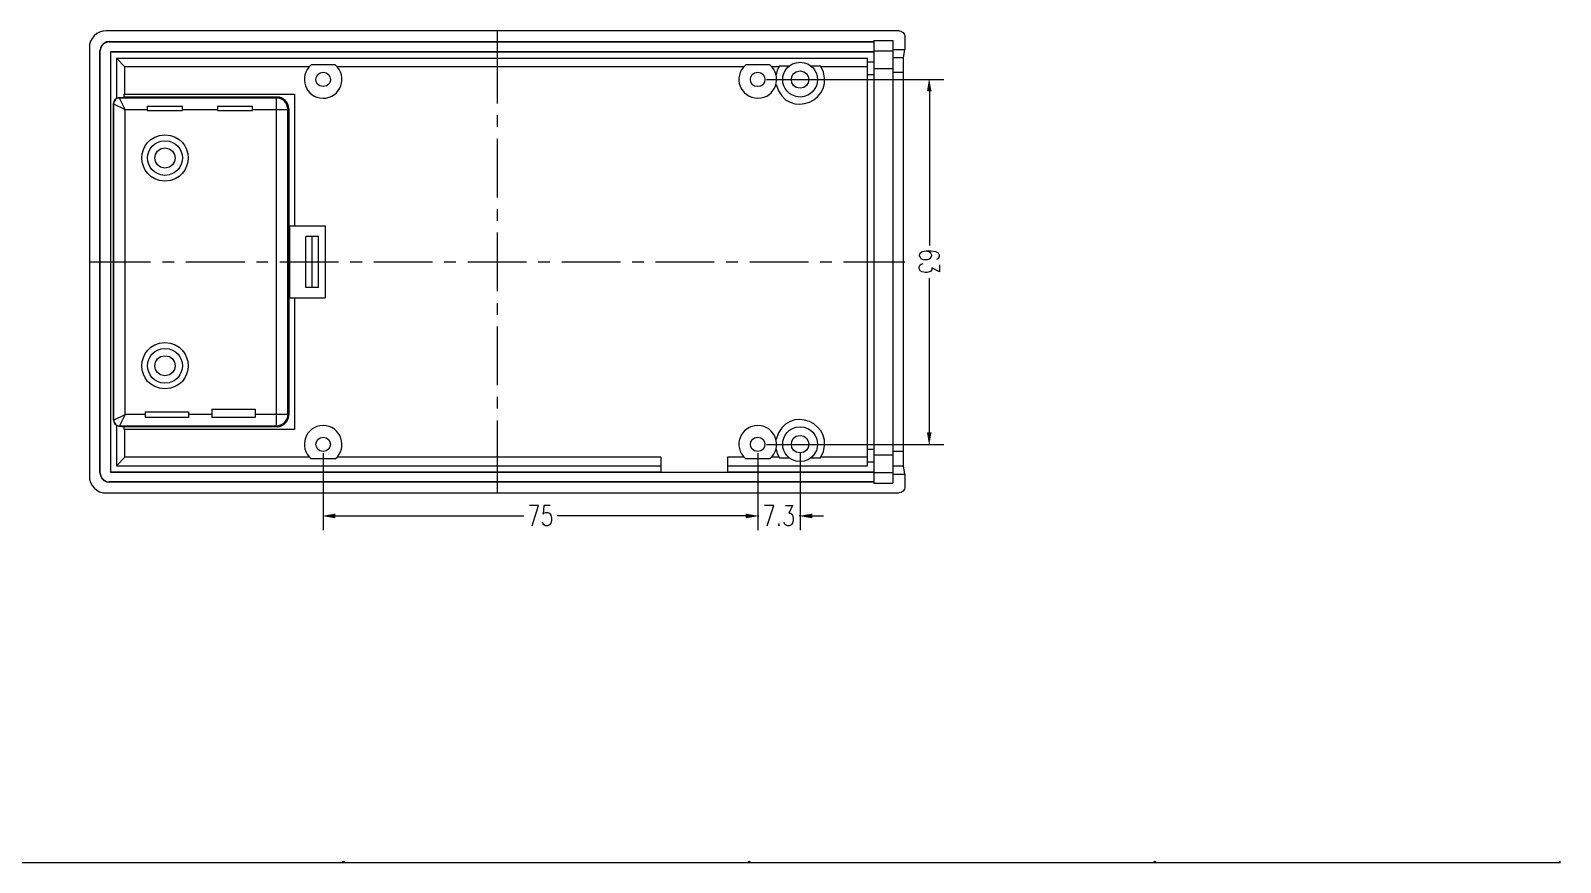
# Model space of a CAD drawing. Header units: inches. Extents: x 9 to 586, y 13 to 787.
# Drawn here: x 223.2 to 586, y 13 to 210.4 of the extents above; entities that cross this region are included whole.
import ezdxf

# ---------------------------------------------------------------- set-up
doc = ezdxf.new("R2010")
doc.units = ezdxf.units.IN
doc.header["$MEASUREMENT"] = 0
doc.layers.add('图层 1', color=7, linetype='Continuous')

msp = doc.modelspace()

# ---------------------------------------------------------------- hatches: boundary and pattern name
at = {"layer": '图层 1', "true_color": 0xffffff}
for points in [[(436.86, 196.04), (435.9, 196.04), (436.38, 198.74)], [(436.86, 114.92), (435.9, 114.92), (436.38, 112.16)], [(295.38, 95.72), (295.38, 94.76), (292.62, 95.24)], [(392.94, 95.72), (392.94, 94.76), (395.7, 95.24)], [(392.94, 95.72), (392.94, 94.76), (395.7, 95.24)], [(408.48, 95.72), (408.48, 94.76), (405.72, 95.24)], [(297.18, 12.98), (297.24, 13.22), (297.48, 13.28), (297.72, 13.22), (297.78, 12.98)], [(393.36, 12.98), (393.42, 13.22), (393.66, 13.28), (393.9, 13.22), (393.96, 12.98)], [(489.54, 12.98), (489.6, 13.22), (489.84, 13.28), (490.08, 13.22), (490.14, 12.98)], [(586.02, 12.98), (585.72, 12.98), (585.78, 13.22), (586.02, 13.28)]]:
    msp.add_hatch(color=7, dxfattribs=at).paths.add_polyline_path(points)

# ---------------------------------------------------------------- linework, layer by layer
at = {"layer": '图层 1', "color": 7, "lineweight": 25, "true_color": 0xffffff}
for points in [[(241.92, 207.74), (241.26, 207.68), (240.6, 207.32), (240.12, 206.84), (239.82, 206.24), (239.7, 205.58)], [(429.24, 210.32), (241.2, 210.32)], [(241.92, 207.68), (241.92, 207.74)], [(241.92, 207.74), (423.24, 207.74)], [(241.92, 207.68), (423.24, 207.68)], [(333.9, 210.32), (333.9, 193.1)], [(423.24, 207.98), (427.68, 207.98)], [(423.24, 207.98), (423.24, 102.98)], [(427.68, 207.98), (427.68, 102.98)], [(429.24, 210.32), (429.72, 210.2), (430.2, 209.9), (430.5, 209.42), (430.56, 208.88)], [(430.56, 208.94), (430.56, 205.88)], [(237.18, 206.24), (237.18, 104.72)], [(239.7, 105.38), (239.7, 205.58)], [(239.7, 205.58), (239.76, 205.58)], [(239.76, 105.38), (239.76, 205.58)], [(242.16, 205.34), (242.16, 105.62)], [(423.24, 205.34), (242.16, 205.34)], [(242.16, 205.34), (242.22, 205.28)], [(242.22, 205.28), (242.22, 105.68)], [(423.24, 205.28), (242.22, 205.28)], [(243.6, 203.84), (243.6, 194.24)], [(243.6, 203.84), (421.74, 203.84)], [(245.58, 201.8), (243.6, 203.84)], [(421.74, 107.12), (421.74, 203.84)], [(427.68, 205.46), (423.24, 205.46)], [(427.68, 205.88), (430.56, 205.88)], [(430.26, 203.9), (427.68, 203.9)], [(430.26, 203.9), (430.56, 205.88)], [(430.26, 200.48), (430.26, 203.9)], [(245.58, 195.26), (245.58, 201.8)], [(289.32, 201.8), (245.58, 201.8)], [(295.44, 202.22), (289.8, 202.22)], [(392.4, 201.8), (295.92, 201.8)], [(398.52, 202.22), (392.82, 202.22)], [(400.74, 201.8), (398.94, 201.8)], [(400.86, 201.98), (400.32, 200.96), (400.02, 199.88)], [(400.86, 201.98), (403.2, 201.98)], [(408.24, 201.98), (410.58, 201.98)], [(421.74, 201.8), (410.7, 201.8)], [(421.74, 202.94), (423.24, 202.94)], [(421.74, 199.94), (423.24, 199.94)], [(423.24, 201.38), (427.68, 201.38)], [(427.68, 200.48), (430.26, 200.48)], [(430.26, 110.48), (430.26, 200.48)], [(397.74, 198.74), (439.8, 198.74)], [(436.38, 196.04), (436.38, 159.38)], [(243.6, 194.24), (243.24, 193.94), (243, 193.52), (242.88, 193.04)], [(242.88, 117.92), (242.88, 193.04)], [(242.88, 193.04), (242.94, 192.98)], [(244.32, 194.36), (243.78, 194.3), (243.36, 194), (243.06, 193.52), (242.94, 192.98)], [(242.94, 192.98), (245.7, 191.66), (244.32, 194.36)], [(242.94, 192.98), (242.94, 117.92)], [(244.14, 194.48), (243.6, 194.24)], [(244.14, 194.48), (245.4, 194.6)], [(244.14, 194.48), (244.32, 194.36)], [(281.52, 194.36), (244.32, 194.36)], [(245.4, 194.6), (245.4, 195.26)], [(245.4, 195.26), (285.84, 195.26)], [(281.7, 194.6), (245.4, 194.6)], [(250.92, 192.44), (250.92, 191.42)], [(250.92, 192.44), (259.26, 192.44)], [(259.26, 191.42), (259.26, 192.44)], [(267.54, 192.44), (267.54, 191.42)], [(267.54, 192.44), (275.88, 192.44)], [(275.88, 191.42), (275.88, 192.44)], [(281.52, 194.36), (281.7, 194.6)], [(281.52, 194.36), (281.52, 116.6)], [(285.84, 195.26), (285.84, 164)], [(245.7, 119.3), (245.7, 191.66)], [(245.7, 191.66), (250.92, 191.66)], [(250.92, 191.42), (259.26, 191.42)], [(259.26, 191.66), (267.54, 191.66)], [(267.54, 191.42), (275.88, 191.42)], [(275.88, 191.66), (284.28, 191.66)], [(284.46, 191.84), (284.28, 191.66)], [(284.28, 119.3), (284.28, 191.66)], [(284.46, 191.84), (284.46, 119.12)], [(333.9, 190.28), (333.9, 187.52)], [(333.9, 184.7), (333.9, 170.78)], [(333.9, 168.02), (333.9, 165.2)], [(284.46, 164), (293.1, 164)], [(284.76, 146.96), (284.76, 164)], [(293.1, 164), (293.1, 146.96)], [(288.54, 149.42), (288.54, 161.54)], [(291.54, 161.54), (288.54, 161.54)], [(290.04, 149.42), (290.04, 161.54)], [(291.54, 149.42), (291.54, 161.54)], [(333.9, 162.44), (333.9, 148.52)], [(237.18, 155.48), (251.7, 155.48)], [(254.52, 155.48), (257.28, 155.48)], [(260.04, 155.48), (274.02, 155.48)], [(276.78, 155.48), (279.54, 155.48)], [(282.36, 155.48), (296.28, 155.48)], [(299.04, 155.48), (301.86, 155.48)], [(304.62, 155.48), (318.54, 155.48)], [(321.36, 155.48), (324.12, 155.48)], [(326.94, 155.48), (340.86, 155.48)], [(343.62, 155.48), (346.38, 155.48)], [(349.2, 155.48), (363.12, 155.48)], [(365.88, 155.48), (368.7, 155.48)], [(371.46, 155.48), (385.38, 155.48)], [(388.2, 155.48), (390.96, 155.48)], [(393.78, 155.48), (407.7, 155.48)], [(410.46, 155.48), (413.28, 155.48)], [(416.04, 155.48), (430.56, 155.48)], [(438.78, 154.76), (438.78, 153.08), (436.98, 154.04), (436.98, 153.56), (436.74, 153.26), (436.5, 153.08), (435.84, 152.96), (435.36, 152.96), (434.64, 153.08), (434.22, 153.38), (433.98, 153.86), (433.98, 154.34), (434.22, 154.76), (434.46, 154.94), (434.88, 155.12)], [(291.54, 149.42), (288.54, 149.42)], [(436.38, 114.92), (436.38, 151.58)], [(284.46, 146.96), (293.1, 146.96)], [(285.84, 146.96), (285.84, 115.7)], [(333.9, 145.7), (333.9, 142.94)], [(333.9, 140.18), (333.9, 126.26)], [(333.9, 123.44), (333.9, 120.68)], [(250.38, 119.9), (250.38, 118.52)], [(250.38, 119.9), (260.7, 119.9)], [(260.7, 119.9), (260.7, 118.52)], [(266.22, 120.56), (266.22, 118.52)], [(266.22, 120.56), (276.48, 120.56)], [(276.48, 120.56), (276.48, 118.52)], [(242.88, 117.92), (242.94, 117.92)], [(242.88, 117.92), (243, 117.44), (243.24, 117.02), (243.6, 116.72)], [(242.94, 117.92), (245.7, 119.3), (244.32, 116.6)], [(242.94, 117.92), (243.06, 117.44), (243.36, 116.96), (243.78, 116.66), (244.32, 116.6)], [(243.6, 116.72), (243.6, 107.12)], [(243.6, 116.72), (244.14, 116.48)], [(244.32, 116.6), (244.14, 116.48)], [(244.14, 116.48), (245.4, 116.36)], [(244.32, 116.6), (281.52, 116.6)], [(245.4, 115.7), (245.4, 116.36)], [(281.7, 116.36), (245.4, 116.36)], [(250.38, 119.3), (245.7, 119.3)], [(260.7, 118.52), (250.38, 118.52)], [(266.22, 119.3), (260.7, 119.3)], [(276.48, 118.52), (266.22, 118.52)], [(284.28, 119.3), (276.48, 119.3)], [(281.7, 116.36), (281.52, 116.6)], [(284.28, 119.3), (284.46, 119.12)], [(333.9, 117.86), (333.9, 100.64)], [(285.84, 115.7), (245.4, 115.7)], [(245.58, 109.16), (245.58, 115.7)], [(243.6, 107.12), (245.58, 109.16)], [(289.32, 109.16), (245.58, 109.16)], [(292.62, 110.12), (292.62, 91.82)], [(372.72, 109.16), (295.92, 109.16)], [(372.72, 109.16), (372.72, 105.62)], [(392.4, 109.16), (388.5, 109.16)], [(388.5, 109.16), (388.5, 105.62)], [(395.7, 110.12), (395.7, 91.82)], [(395.7, 110.12), (395.7, 91.82)], [(397.74, 112.16), (439.8, 112.16)], [(400.74, 109.16), (398.94, 109.16)], [(400.02, 111.02), (400.32, 110), (400.86, 108.98)], [(400.86, 108.98), (403.2, 108.98)], [(405.72, 110.18), (405.72, 91.82)], [(408.24, 108.98), (410.58, 108.98)], [(421.74, 109.16), (410.7, 109.16)], [(421.74, 111.02), (423.24, 111.02)], [(427.68, 109.58), (423.24, 109.58)], [(430.26, 110.48), (427.68, 110.48)], [(430.26, 107.06), (430.26, 110.48)], [(239.76, 105.38), (239.7, 105.38)], [(239.7, 105.38), (239.82, 104.72), (240.12, 104.12), (240.6, 103.64), (241.26, 103.28), (241.92, 103.22)], [(239.76, 105.38), (239.88, 104.72), (240.18, 104.12), (240.66, 103.7), (241.26, 103.34), (241.92, 103.28)], [(242.16, 105.62), (242.22, 105.68)], [(242.16, 105.62), (423.24, 105.62)], [(242.22, 105.68), (372.72, 105.68)], [(243.6, 107.12), (372.72, 107.12)], [(295.44, 108.74), (289.8, 108.74)], [(388.5, 107.12), (421.74, 107.12)], [(388.5, 105.68), (423.24, 105.68)], [(398.52, 108.74), (392.82, 108.74)], [(421.74, 108.02), (423.24, 108.02)], [(423.24, 105.5), (427.68, 105.5)], [(427.68, 107.06), (430.26, 107.06)], [(430.56, 105.08), (430.26, 107.06)], [(241.92, 103.22), (241.92, 103.28)], [(423.24, 103.28), (241.92, 103.28)], [(423.24, 103.22), (241.92, 103.22)], [(423.24, 102.98), (427.68, 102.98)], [(427.68, 105.08), (430.56, 105.08)], [(430.56, 102.02), (430.5, 101.54), (430.2, 101.06), (429.72, 100.76), (429.24, 100.64)], [(430.56, 105.08), (430.56, 102.02)], [(241.2, 100.64), (429.24, 100.64)], [(295.38, 95.24), (340.2, 95.24)], [(342.18, 92.84), (343.68, 97.64), (341.52, 97.64)], [(346.44, 97.64), (344.94, 97.64), (344.76, 95.6), (344.94, 95.84), (345.36, 96.02), (345.84, 96.02), (346.32, 95.84), (346.62, 95.36), (346.74, 94.64), (346.74, 94.22), (346.62, 93.5), (346.32, 93.08), (345.84, 92.84), (345.36, 92.84), (344.94, 93.08), (344.76, 93.32), (344.64, 93.74)], [(392.94, 95.24), (348.12, 95.24)], [(392.94, 95.24), (390.18, 95.24)], [(395.7, 95.24), (395.94, 95.24)], [(397.92, 92.84), (399.48, 97.64), (397.32, 97.64)], [(402.24, 97.64), (403.92, 97.64), (403.02, 95.84), (403.44, 95.84), (403.8, 95.6), (403.92, 95.36), (404.1, 94.64), (404.1, 94.22), (403.92, 93.5), (403.62, 93.08), (403.14, 92.84), (402.72, 92.84), (402.24, 93.08), (402.06, 93.32), (401.94, 93.74)], [(405.72, 95.24), (405.48, 95.24)], [(408.48, 95.24), (411.24, 95.24)], [(400.68, 93.32), (400.56, 93.08), (400.68, 92.84), (400.86, 93.08), (400.68, 93.32)], [(8.94, 12.98), (586.02, 12.98)]]:
    msp.add_lwpolyline(points, dxfattribs=at)
at = {"layer": '图层 1', "lineweight": 0}
for points in [[(436.86, 196.04), (435.9, 196.04), (436.38, 198.74)], [(436.86, 114.92), (435.9, 114.92), (436.38, 112.16)], [(295.38, 95.72), (295.38, 94.76), (292.62, 95.24)], [(392.94, 95.72), (392.94, 94.76), (395.7, 95.24)], [(392.94, 95.72), (392.94, 94.76), (395.7, 95.24)], [(408.48, 95.72), (408.48, 94.76), (405.72, 95.24)], [(297.18, 12.98), (297.24, 13.22), (297.48, 13.28), (297.72, 13.22), (297.78, 12.98)], [(393.36, 12.98), (393.42, 13.22), (393.66, 13.28), (393.9, 13.22), (393.96, 12.98)], [(489.54, 12.98), (489.6, 13.22), (489.84, 13.28), (490.08, 13.22), (490.14, 12.98)], [(586.02, 12.98), (585.72, 12.98), (585.78, 13.22), (586.02, 13.28)]]:
    msp.add_lwpolyline(points, dxfattribs=at)
at = {"layer": '图层 1', "color": 7, "lineweight": 25, "true_color": 0xffffff}
for points in [[(241.2, 210.32), (238.96, 210.36), (237.15, 208.46), (237.18, 206.24)], [(241.92, 207.68), (240.71, 207.58), (239.81, 206.85), (239.76, 205.58)], [(400.02, 197.6), (402.45, 188.6), (415.15, 193.88), (410.58, 201.98)], [(284.28, 191.66), (284.22, 193.15), (283.06, 194.43), (281.52, 194.36)], [(284.46, 191.84), (284.49, 193.32), (283.18, 194.61), (281.7, 194.6)], [(410.58, 108.98), (415.15, 117.08), (402.45, 122.36), (400.02, 113.36)], [(281.52, 116.6), (283.04, 116.55), (284.27, 117.79), (284.28, 119.3)], [(281.7, 116.36), (283.18, 116.35), (284.49, 117.64), (284.46, 119.12)], [(237.18, 104.72), (237.12, 102.52), (238.98, 100.58), (241.2, 100.64)]]:
    msp.add_open_spline(points, degree=3, dxfattribs=at)
for points, knots in [([(289.8, 202.22), (286.59, 199.54), (288.41, 194.35), (292.62, 194.3), (296.79, 194.29), (298.69, 199.63), (295.44, 202.22)], [0, 0, 0, 0, 1, 1, 1, 2, 2, 2, 2]), ([(292.62, 197.06), (295.02, 197.2), (294.87, 200.39), (292.62, 200.48), (290.42, 200.43), (290.27, 197.17), (292.62, 197.06)], [0, 0, 0, 0, 1, 1, 1, 2, 2, 2, 2]), ([(392.82, 202.22), (389.57, 199.35), (391.58, 194.37), (395.7, 194.3), (399.91, 194.35), (401.73, 199.54), (398.52, 202.22)], [0, 0, 0, 0, 1, 1, 1, 2, 2, 2, 2]), ([(395.7, 197.06), (397.96, 197.08), (397.92, 200.46), (395.7, 200.48), (393.39, 200.46), (393.36, 197.08), (395.7, 197.06)], [0, 0, 0, 0, 1, 1, 1, 2, 2, 2, 2]), ([(405.72, 194.6), (411.21, 194.89), (411.21, 202.59), (405.72, 202.88), (400.23, 202.59), (400.23, 194.89), (405.72, 194.6)], [0, 0, 0, 0, 1, 1, 1, 2, 2, 2, 2]), ([(405.72, 196.7), (408.46, 196.68), (408.44, 200.79), (405.72, 200.78), (403, 200.79), (402.98, 196.68), (405.72, 196.7)], [0, 0, 0, 0, 1, 1, 1, 2, 2, 2, 2]), ([(255.12, 174.62), (262.4, 174.93), (262.44, 185.38), (255.12, 185.6), (247.8, 185.38), (247.84, 174.93), (255.12, 174.62)], [0, 0, 0, 0, 1, 1, 1, 2, 2, 2, 2]), ([(255.12, 176), (260.62, 176.25), (260.59, 184.07), (255.12, 184.22), (249.65, 184.07), (249.62, 176.25), (255.12, 176)], [0, 0, 0, 0, 1, 1, 1, 2, 2, 2, 2]), ([(255.12, 177.74), (258.35, 177.85), (258.26, 182.38), (255.12, 182.54), (251.98, 182.38), (251.89, 177.85), (255.12, 177.74)], [0, 0, 0, 0, 1, 1, 1, 2, 2, 2, 2]), ([(438.12, 156.14), (438.12, 156.14), (438.54, 156.32), (438.54, 156.32), (438.54, 156.32), (438.78, 156.8), (438.78, 156.8), (438.78, 156.8), (438.78, 157.1), (438.78, 157.1), (438.78, 157.1), (438.54, 157.52), (438.54, 157.52), (438.54, 157.52), (437.88, 157.88), (437.88, 157.88), (437.88, 157.88), (436.74, 158), (436.74, 158), (436.74, 158), (435.6, 158), (435.6, 158), (435.6, 158), (434.64, 157.88), (434.64, 157.88), (434.64, 157.88), (434.22, 157.52), (434.22, 157.52), (434.22, 157.52), (433.98, 157.1), (433.98, 157.1), (433.98, 157.1), (433.98, 156.92), (433.98, 156.92), (434.4, 155.85), (435.34, 155.93), (436.26, 156.14), (436.26, 156.14), (436.74, 156.5), (436.74, 156.5), (436.74, 156.5), (436.98, 156.92), (436.98, 156.92), (436.98, 156.92), (436.98, 157.1), (436.98, 157.1), (436.98, 157.1), (436.74, 157.52), (436.74, 157.52), (436.74, 157.52), (436.26, 157.88), (436.26, 157.88), (436.26, 157.88), (435.6, 158), (435.6, 158)], [0, 0, 0, 0, 1, 1, 1, 2, 2, 2, 3, 3, 3, 4, 4, 4, 5, 5, 5, 6, 6, 6, 7, 7, 7, 8, 8, 8, 9, 9, 9, 10, 10, 10, 11, 11, 11, 12, 12, 12, 13, 13, 13, 14, 14, 14, 15, 15, 15, 16, 16, 16, 17, 17, 17, 18, 18, 18, 18]), ([(255.12, 125.36), (262.44, 125.58), (262.4, 136.03), (255.12, 136.34), (247.84, 136.03), (247.8, 125.58), (255.12, 125.36)], [0, 0, 0, 0, 1, 1, 1, 2, 2, 2, 2]), ([(255.12, 126.68), (260.61, 126.97), (260.61, 134.67), (255.12, 134.96), (249.63, 134.67), (249.63, 126.97), (255.12, 126.68)], [0, 0, 0, 0, 1, 1, 1, 2, 2, 2, 2]), ([(255.12, 128.42), (258.26, 128.58), (258.35, 133.11), (255.12, 133.22), (251.89, 133.11), (251.98, 128.58), (255.12, 128.42)], [0, 0, 0, 0, 1, 1, 1, 2, 2, 2, 2]), ([(295.44, 108.74), (298.69, 111.33), (296.79, 116.67), (292.62, 116.66), (288.41, 116.61), (286.59, 111.42), (289.8, 108.74)], [0, 0, 0, 0, 1, 1, 1, 2, 2, 2, 2]), ([(398.52, 108.74), (401.73, 111.42), (399.91, 116.61), (395.7, 116.66), (391.58, 116.59), (389.57, 111.61), (392.82, 108.74)], [0, 0, 0, 0, 1, 1, 1, 2, 2, 2, 2]), ([(405.72, 108.08), (411.21, 108.37), (411.21, 116.07), (405.72, 116.36), (400.23, 116.07), (400.23, 108.37), (405.72, 108.08)], [0, 0, 0, 0, 1, 1, 1, 2, 2, 2, 2]), ([(292.62, 110.48), (294.93, 110.59), (294.93, 113.79), (292.62, 113.9), (290.36, 113.83), (290.35, 110.56), (292.62, 110.48)], [0, 0, 0, 0, 1, 1, 1, 2, 2, 2, 2]), ([(395.7, 110.48), (397.93, 110.5), (397.93, 113.88), (395.7, 113.9), (393.38, 113.88), (393.38, 110.5), (395.7, 110.48)], [0, 0, 0, 0, 1, 1, 1, 2, 2, 2, 2]), ([(405.72, 110.18), (408.46, 110.17), (408.46, 114.27), (405.72, 114.26), (402.98, 114.27), (402.98, 110.17), (405.72, 110.18)], [0, 0, 0, 0, 1, 1, 1, 2, 2, 2, 2])]:
    msp.add_open_spline(points, degree=3, knots=knots, dxfattribs=at)

doc.saveas('drawing.dxf')
